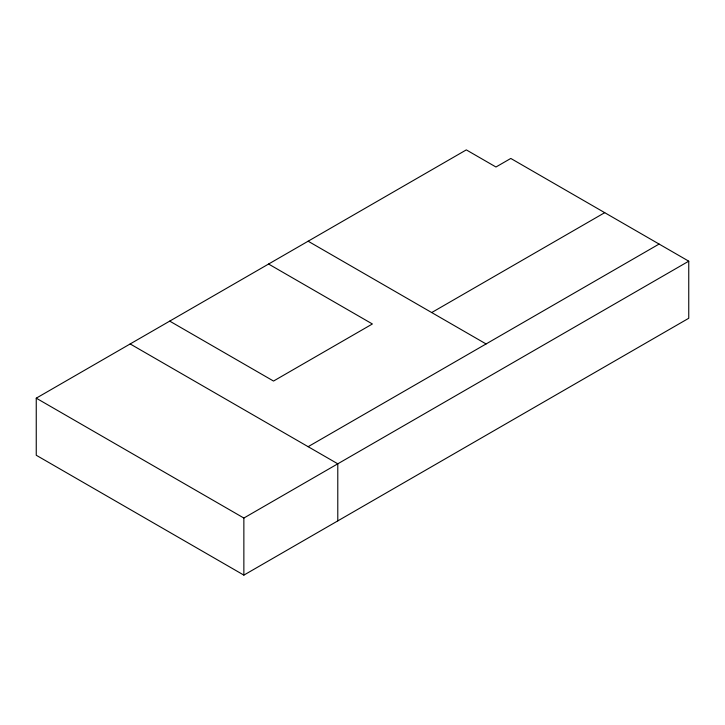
<?xml version="1.0" encoding="UTF-8"?>
<svg xmlns="http://www.w3.org/2000/svg" width="725" height="725" viewBox="0 0 725 725"><rect width="100%" height="100%" fill="white"/><g stroke="black" fill="none" stroke-linecap="round" stroke-linejoin="round"><path stroke-width="1.09" d="M36.25 398.17L466.311 149.885L495.963 167.004L510.799 158.449L688.75 261.181L688.75 318.266L243.863 575.115L36.25 455.255L36.25 398.17L243.863 518.04L688.75 261.181M431.701 312.557L604.713 212.67M308.125 446.691L659.088 244.062M308.125 241.208L486.076 343.949M268.576 264.036L372.387 323.975L273.524 381.051L169.713 321.121M130.174 343.949L337.787 463.81L337.787 520.894M243.863 518.04L243.863 575.115"/></g></svg>
